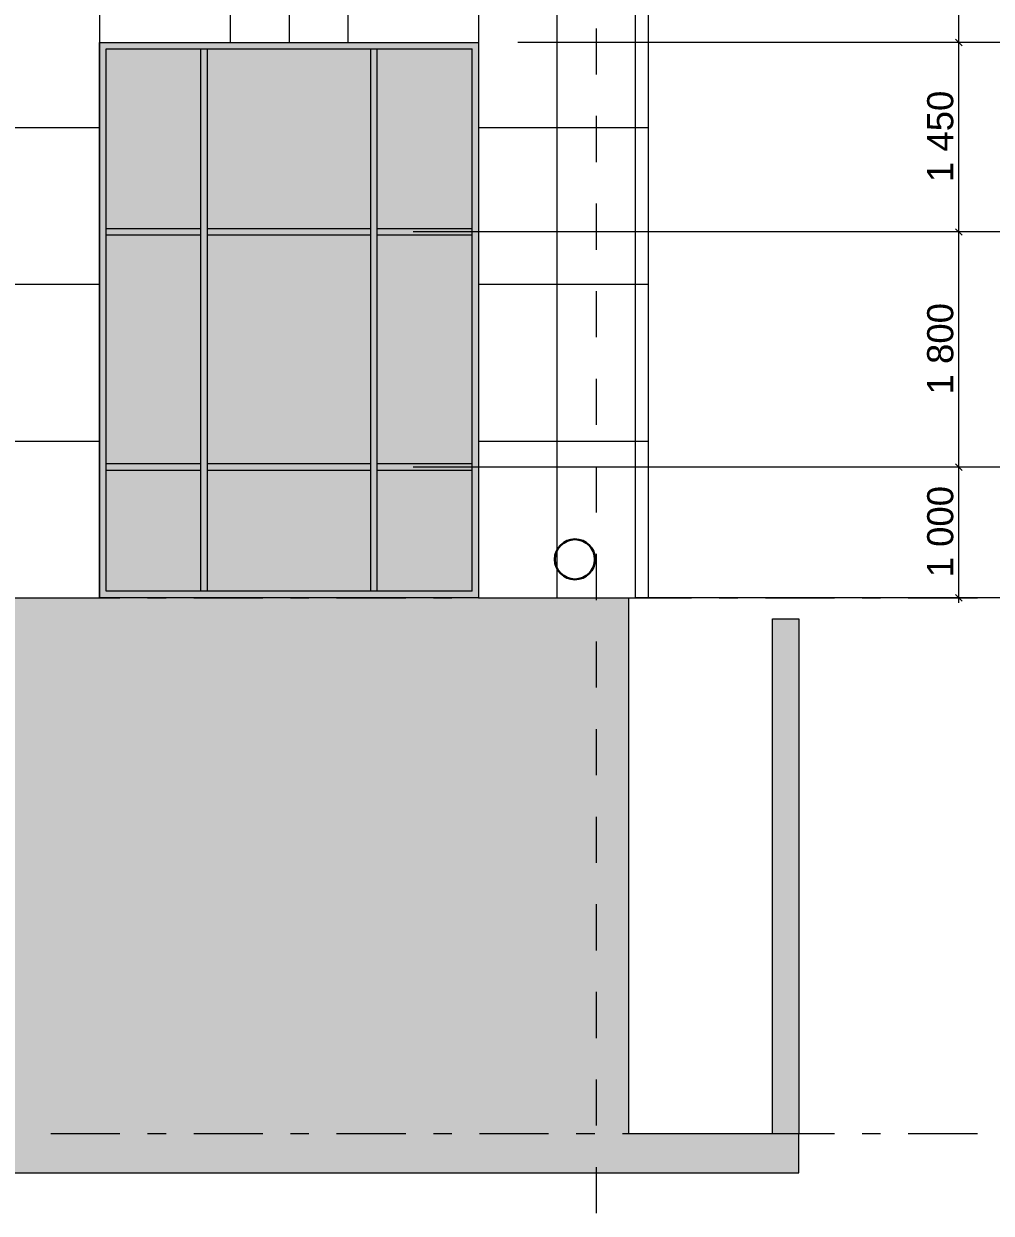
# Model space of a CAD drawing. Header units: millimetres. Extents: x 1499747 to 4341325, y -28481 to 441852.
# Drawn here: x 4151583 to 4158986, y 359120 to 368221 of the extents above; entities that cross this region are included whole.
import ezdxf

# ---------------------------------------------------------------- set-up
doc = ezdxf.new("R2010")
doc.units = ezdxf.units.MM
doc.header["$MEASUREMENT"] = 0
doc.layers.add('Чертеж и Рисунок', color=7, linetype='Continuous')
doc.styles.add('РЎР“Р•РќР•Р\xa0Р\x98Р\xa0_РЎРўР\x98Р›Р¬_2', font='')
doc.styles.get('РЎР“Р•РќР•Р\xa0Р\x98Р\xa0_РЎРўР\x98Р›Р¬_2').set_extended_font_data('GOST Common', italic=True)

msp = doc.modelspace()

# ---------------------------------------------------------------- hatches: boundary and pattern name
at = {"layer": 'Чертеж и Рисунок', "linetype": 'Continuous', "lineweight": 0, "true_color": 0x2e2e2e}
for points in [[(4152162.8, 367128.4), (4152212.8, 367128.4), (4152212.8, 368028.4), (4152162.8, 368078.4)], [(4152962.8, 368078.4), (4152162.8, 368078.4), (4152212.8, 368028.4), (4152962.8, 368028.4)], [(4152962.8, 368078.4), (4152962.8, 368028.4), (4153612.8, 368028.4), (4153612.8, 368078.4)], [(4153612.8, 368078.4), (4153612.8, 368028.4), (4154262.8, 368028.4), (4154262.8, 368078.4)], [(4154262.8, 368078.4), (4154262.8, 368028.4), (4155012.8, 368028.4), (4155062.8, 368078.4)], [(4155062.8, 367128.4), (4155062.8, 368078.4), (4155012.8, 368028.4), (4155012.8, 367128.4)], [(4152937.8, 368028.4), (4152937.8, 367128.4), (4152987.8, 367128.4), (4152987.8, 368028.4)], [(4154237.8, 368028.4), (4154237.8, 367128.4), (4154287.8, 367128.4), (4154287.8, 368028.4)], [(4152162.8, 366628.4), (4152212.8, 366628.4), (4152212.8, 367128.4), (4152162.8, 367128.4)], [(4152937.8, 367128.4), (4152937.8, 366628.4), (4152987.8, 366628.4), (4152987.8, 367128.4)], [(4154237.8, 367128.4), (4154237.8, 366628.4), (4154287.8, 366628.4), (4154287.8, 367128.4)], [(4155062.8, 366628.4), (4155062.8, 367128.4), (4155012.8, 367128.4), (4155012.8, 366628.4)], [(4152162.8, 366228.4), (4152212.8, 366228.4), (4152212.8, 366628.4), (4152162.8, 366628.4)], [(4152212.8, 366653.4), (4152212.8, 366603.4), (4152937.8, 366603.4), (4152937.8, 366653.4)], [(4152937.8, 366628.4), (4152937.8, 366228.4), (4152987.8, 366228.4), (4152987.8, 366628.4)], [(4152987.8, 366603.4), (4153612.8, 366603.4), (4153612.8, 366653.4), (4152987.8, 366653.4)], [(4153612.8, 366653.4), (4153612.8, 366603.4), (4154237.8, 366603.4), (4154237.8, 366653.4)], [(4154237.8, 366628.4), (4154237.8, 366228.4), (4154287.8, 366228.4), (4154287.8, 366628.4)], [(4154287.8, 366653.4), (4154287.8, 366603.4), (4155012.8, 366603.4), (4155012.8, 366653.4)], [(4155062.8, 366228.4), (4155062.8, 366628.4), (4155012.8, 366628.4), (4155012.8, 366228.4)], [(4152162.8, 364828.4), (4152212.8, 364828.4), (4152212.8, 366228.4), (4152162.8, 366228.4)], [(4152937.8, 366228.4), (4152937.8, 364828.4), (4152987.8, 364828.4), (4152987.8, 366228.4)], [(4154237.8, 366228.4), (4154237.8, 364828.4), (4154287.8, 364828.4), (4154287.8, 366228.4)], [(4155062.8, 364828.4), (4155062.8, 366228.4), (4155012.8, 366228.4), (4155012.8, 364828.4)], [(4152162.8, 364828.4), (4152162.8, 363828.4), (4152212.8, 363878.4), (4152212.8, 364828.4)], [(4152212.8, 364853.4), (4152212.8, 364803.4), (4152937.8, 364803.4), (4152937.8, 364853.4)], [(4152987.8, 364828.4), (4152937.8, 364828.4), (4152937.8, 363878.4), (4152987.8, 363878.4)], [(4152987.8, 364803.4), (4153612.8, 364803.4), (4153612.8, 364853.4), (4152987.8, 364853.4)], [(4153612.8, 364853.4), (4153612.8, 364803.4), (4154237.8, 364803.4), (4154237.8, 364853.4)], [(4154237.8, 364828.4), (4154237.8, 363878.4), (4154287.8, 363878.4), (4154287.8, 364828.4)], [(4154287.8, 364853.4), (4154287.8, 364803.4), (4155012.8, 364803.4), (4155012.8, 364853.4)], [(4155062.8, 364828.4), (4155012.8, 364828.4), (4155012.8, 363878.4), (4155062.8, 363828.4)], [(4152962.8, 363828.4), (4152962.8, 363878.4), (4152212.8, 363878.4), (4152162.8, 363828.4)], [(4153612.8, 363828.4), (4153612.8, 363878.4), (4152962.8, 363878.4), (4152962.8, 363828.4)], [(4154262.8, 363828.4), (4154262.8, 363878.4), (4153612.8, 363878.4), (4153612.8, 363828.4)], [(4154262.8, 363828.4), (4155062.8, 363828.4), (4155012.8, 363878.4), (4154262.8, 363878.4)]]:
    msp.add_hatch(color=250, dxfattribs=at).paths.add_polyline_path(points)
at = {"layer": 'Чертеж и Рисунок', "linetype": 'Continuous', "lineweight": 0, "true_color": 0x84adf9}
for points in [[(4152937.8, 368028.4), (4152212.8, 368028.4), (4152212.8, 366653.4), (4152937.8, 366653.4), (4152937.8, 367128.4)], [(4152987.8, 368028.4), (4152987.8, 366653.4), (4154237.8, 366653.4), (4154237.8, 367128.4), (4154237.8, 368028.4)], [(4154287.8, 368028.4), (4154287.8, 366653.4), (4155012.8, 366653.4), (4155012.8, 367128.4), (4155012.8, 368028.4)], [(4152212.8, 364853.4), (4152937.8, 364853.4), (4152937.8, 366228.4), (4152937.8, 366603.4), (4152212.8, 366603.4)], [(4152987.8, 364853.4), (4154237.8, 364853.4), (4154237.8, 366228.4), (4154237.8, 366603.4), (4152987.8, 366603.4)], [(4154287.8, 364853.4), (4155012.8, 364853.4), (4155012.8, 366228.4), (4155012.8, 366603.4), (4154287.8, 366603.4)], [(4152212.8, 364803.4), (4152212.8, 363878.4), (4152937.8, 363878.4), (4152937.8, 364803.4)], [(4154237.8, 364803.4), (4152987.8, 364803.4), (4152987.8, 363878.4), (4154237.8, 363878.4)], [(4154287.8, 364803.4), (4154287.8, 363878.4), (4155012.8, 363878.4), (4155012.8, 364803.4)]]:
    msp.add_hatch(color=161, dxfattribs=at).paths.add_polyline_path(points)
at = {"layer": 'Чертеж и Рисунок', "linetype": 'Continuous', "lineweight": 0, "true_color": 0x7f7f7f}
for points in [[(4150937.8, 363828.4), (4150937.8, 359728.3), (4151587.8, 359728.3), (4151587.8, 363828.4)], [(4151587.8, 363628.4), (4155712.8, 363628.4), (4155712.8, 363828.4), (4151587.8, 363828.4)], [(4155712.8, 363828.4), (4155712.8, 359728.3), (4156212.8, 359728.3), (4156212.8, 363828.4)], [(4151587.8, 363428.4), (4155712.8, 363428.4), (4155712.8, 363628.4), (4151587.8, 363628.4)], [(4157512.7, 363668.4), (4157312.7, 363668.4), (4157312.7, 359728.3), (4157512.7, 359728.3)], [(4151587.8, 363428.4), (4151587.8, 359728.3), (4155712.8, 359728.3), (4155712.8, 363428.4)], [(4122812.7, 359428.3), (4157512.7, 359428.3), (4157512.7, 359728.3), (4122812.7, 359728.3)]]:
    msp.add_hatch(color=8, dxfattribs=at).paths.add_polyline_path(points)

# ---------------------------------------------------------------- linework, layer by layer
at = {"color": 4, "lineweight": 30}
msp.add_circle((4155800.5, 364122.9), 153.3, dxfattribs=at)
at = {"layer": 'Чертеж и Рисунок', "color": 253, "linetype": 'Continuous', "lineweight": 5, "true_color": 0xaaaaaa}
for points in [[(4152162.5, 373528.4), (4152162.5, 363828.4)], [(4153162.5, 373528.4), (4153162.5, 368078.4)], [(4153612.5, 373528.4), (4153612.5, 368078.4)], [(4154062.5, 373528.4), (4154062.5, 368078.4)], [(4155062.5, 373528.4), (4155062.5, 363828.4)], [(4155662.5, 373528.4), (4155662.5, 363828.4)], [(4156262.5, 373528.4), (4156262.5, 363828.4)], [(4150362.8, 367428), (4152162.6, 367428)], [(4152162.6, 367428), (4152162.8, 367428)], [(4155062.8, 367428), (4156362.8, 367428)], [(4150362.8, 366228), (4152162.6, 366228)], [(4155062.8, 366228), (4156362.8, 366228)], [(4150362.8, 365028), (4152162.7, 365028)], [(4155062.8, 365028), (4156362.8, 365028)]]:
    msp.add_lwpolyline(points, dxfattribs=at)
at = {"layer": 'Чертеж и Рисунок', "color": 7, "linetype": 'Continuous', "lineweight": 5}
for points in [[(4156362.8, 363828.4), (4156362.8, 373528.4)], [(4158737.7, 368078.4), (4158737.7, 369078.4)], [(4152162.8, 363828.4), (4152162.8, 368078.4)], [(4152162.8, 368078.4), (4155062.8, 368078.4)], [(4155062.8, 368078.4), (4155062.8, 363828.4)], [(4160252.1, 368078.4), (4155362.8, 368078.4)], [(4158784.6, 368078.4), (4155362.8, 368078.4)], [(4158712.7, 368103.4), (4158762.7, 368053.4)], [(4158737.7, 366628.4), (4158737.7, 368078.4)], [(4152212.8, 367128.4), (4152212.8, 368028.4)], [(4152212.8, 368028.4), (4152937.8, 368028.4)], [(4152937.8, 367128.4), (4152937.8, 368028.4)], [(4152937.8, 368028.4), (4152962.8, 368028.4)], [(4152962.8, 368028.4), (4152987.8, 368028.4)], [(4152987.8, 368028.4), (4153612.8, 368028.4)], [(4152987.8, 367128.4), (4152987.8, 368028.4)], [(4153612.8, 368028.4), (4154237.8, 368028.4)], [(4154237.8, 367128.4), (4154237.8, 368028.4)], [(4154237.8, 368028.4), (4154262.8, 368028.4)], [(4154262.8, 368028.4), (4154287.8, 368028.4)], [(4154287.8, 368028.4), (4155012.8, 368028.4)], [(4154287.8, 367128.4), (4154287.8, 368028.4)], [(4155012.8, 367128.4), (4155012.8, 368028.4)], [(4152212.8, 366628.4), (4152212.8, 367128.4)], [(4152937.8, 366653.4), (4152937.8, 367128.4)], [(4152987.8, 366653.4), (4152987.8, 367128.4)], [(4154237.8, 366653.4), (4154237.8, 367128.4)], [(4154287.8, 366653.4), (4154287.8, 367128.4)], [(4155012.8, 366628.4), (4155012.8, 367128.4)], [(4152937.8, 366653.4), (4152212.8, 366653.4)], [(4152212.8, 366228.4), (4152212.8, 366628.4)], [(4152937.8, 366628.4), (4152937.8, 366653.4)], [(4152937.8, 366603.4), (4152937.8, 366628.4)], [(4152987.8, 366628.4), (4152987.8, 366653.4)], [(4153612.8, 366653.4), (4152987.8, 366653.4)], [(4152987.8, 366603.4), (4152987.8, 366628.4)], [(4154237.8, 366653.4), (4153612.8, 366653.4)], [(4154237.8, 366628.4), (4154237.8, 366653.4)], [(4154237.8, 366603.4), (4154237.8, 366628.4)], [(4154287.8, 366628.4), (4154287.8, 366653.4)], [(4155012.8, 366653.4), (4154287.8, 366653.4)], [(4154287.8, 366603.4), (4154287.8, 366628.4)], [(4158784.6, 366628.4), (4154562.8, 366628.4)], [(4155012.8, 366228.4), (4155012.8, 366628.4)], [(4160252.1, 366628.4), (4155362.8, 366628.4)], [(4158712.7, 366653.4), (4158762.7, 366603.4)], [(4158737.7, 364828.4), (4158737.7, 366628.4)], [(4152937.8, 366603.4), (4152212.8, 366603.4)], [(4152937.8, 366228.4), (4152937.8, 366603.4)], [(4152987.8, 366228.4), (4152987.8, 366603.4)], [(4153612.8, 366603.4), (4152987.8, 366603.4)], [(4154237.8, 366603.4), (4153612.8, 366603.4)], [(4154237.8, 366228.4), (4154237.8, 366603.4)], [(4154287.8, 366228.4), (4154287.8, 366603.4)], [(4155012.8, 366603.4), (4154287.8, 366603.4)], [(4152212.8, 364828.4), (4152212.8, 366228.4)], [(4152937.8, 364853.4), (4152937.8, 366228.4)], [(4152987.8, 364853.4), (4152987.8, 366228.4)], [(4154237.8, 364853.4), (4154237.8, 366228.4)], [(4154287.8, 364853.4), (4154287.8, 366228.4)], [(4155012.8, 364828.4), (4155012.8, 366228.4)], [(4152937.8, 364853.4), (4152212.8, 364853.4)], [(4152212.8, 363878.4), (4152212.8, 364828.4)], [(4152937.8, 364803.4), (4152212.8, 364803.4)], [(4152937.8, 364828.4), (4152937.8, 364853.4)], [(4152937.8, 364803.4), (4152937.8, 364828.4)], [(4152937.8, 363878.4), (4152937.8, 364803.4)], [(4152987.8, 364828.4), (4152987.8, 364853.4)], [(4153612.8, 364853.4), (4152987.8, 364853.4)], [(4152987.8, 364803.4), (4152987.8, 364828.4)], [(4152987.8, 363878.4), (4152987.8, 364803.4)], [(4153612.8, 364803.4), (4152987.8, 364803.4)], [(4154237.8, 364853.4), (4153612.8, 364853.4)], [(4154237.8, 364803.4), (4153612.8, 364803.4)], [(4154237.8, 364828.4), (4154237.8, 364853.4)], [(4154237.8, 364803.4), (4154237.8, 364828.4)], [(4154237.8, 363878.4), (4154237.8, 364803.4)], [(4154287.8, 364828.4), (4154287.8, 364853.4)], [(4155012.8, 364853.4), (4154287.8, 364853.4)], [(4154287.8, 364803.4), (4154287.8, 364828.4)], [(4154287.8, 363878.4), (4154287.8, 364803.4)], [(4155012.8, 364803.4), (4154287.8, 364803.4)], [(4158784.6, 364828.4), (4154562.8, 364828.4)], [(4155012.8, 363878.4), (4155012.8, 364828.4)], [(4160252.1, 364828.4), (4155362.8, 364828.4)], [(4158712.7, 364853.4), (4158762.7, 364803.4)], [(4158737.7, 363828.4), (4158737.7, 364828.4)], [(4150362.8, 363828.4), (4152162.8, 363828.4)], [(4152962.8, 363828.4), (4152162.8, 363828.4)], [(4152937.8, 363878.4), (4152212.8, 363878.4)], [(4152962.8, 363878.4), (4152937.8, 363878.4)], [(4152987.8, 363878.4), (4152962.8, 363878.4)], [(4153612.8, 363828.4), (4152962.8, 363828.4)], [(4153612.8, 363878.4), (4152987.8, 363878.4)], [(4154262.8, 363878.4), (4153612.8, 363878.4)], [(4154262.8, 363828.4), (4153612.8, 363828.4)], [(4155012.8, 363878.4), (4154262.8, 363878.4)], [(4155062.8, 363828.4), (4154262.8, 363828.4)], [(4155062.8, 363828.4), (4156362.8, 363828.4)], [(4158784.6, 363828.4), (4156262.8, 363828.4)], [(4160252.1, 363828.4), (4156512.8, 363828.4)], [(4158712.7, 363853.4), (4158762.7, 363803.4)], [(4158737.7, 363790.9), (4158737.7, 363828.4)]]:
    msp.add_lwpolyline(points, dxfattribs=at)
at = {"layer": 'Чертеж и Рисунок', "color": 8, "linetype": 'Continuous', "lineweight": 15}
for points in [[(4155962.8, 368185.9), (4155962.8, 367833.2)], [(4155962.8, 367515.7), (4155962.8, 367162.9)], [(4155962.8, 366845.4), (4155962.8, 366492.6)], [(4155962.8, 366175.1), (4155962.8, 365822.3)], [(4155962.8, 365504.8), (4155962.8, 365152.1)], [(4155962.8, 364834.6), (4155962.8, 364481.8)], [(4155962.8, 364164.3), (4155962.8, 363811.5)], [(4155962.8, 363494), (4155962.8, 363141.2)], [(4155962.8, 362823.7), (4155962.8, 362470.9)], [(4155962.8, 362153.4), (4155962.8, 361800.7)], [(4155962.8, 361483.2), (4155962.8, 361130.4)], [(4155962.8, 360812.9), (4155962.8, 360460.1)], [(4155962.8, 360142.6), (4155962.8, 359789.8)], [(4155962.8, 359472.2), (4155962.8, 359119.5)]]:
    msp.add_lwpolyline(points, dxfattribs=at)
at = {"layer": 'Чертеж и Рисунок', "color": 251, "linetype": 'Continuous', "lineweight": 5, "true_color": 0x6a6a6a}
for points in [[(4152162.6, 368128.4), (4152162.8, 368128.4)], [(4157312.7, 363668.4), (4157512.7, 363668.4)], [(4157312.7, 359728.3), (4157312.7, 363668.4)], [(4157512.7, 363668.4), (4157512.7, 359728.3)]]:
    msp.add_lwpolyline(points, dxfattribs=at)
at = {"layer": 'Чертеж и Рисунок', "color": 1, "linetype": 'Continuous', "lineweight": 0}
for points in [[(4151789.4, 363828.4), (4152318.6, 363828.4)], [(4152530.2, 363828.4), (4152671.3, 363828.4)], [(4152883, 363828.4), (4153412.2, 363828.4)], [(4153623.8, 363828.4), (4153765, 363828.4)], [(4153976.6, 363828.4), (4154505.8, 363828.4)], [(4154717.5, 363828.4), (4154858.6, 363828.4)], [(4155070.2, 363828.4), (4155599.4, 363828.4)], [(4155811.1, 363828.4), (4155952.2, 363828.4)], [(4156163.8, 363828.4), (4156693, 363828.4)], [(4156904.7, 363828.4), (4157045.8, 363828.4)], [(4157257.5, 363828.4), (4157786.6, 363828.4)], [(4157998.3, 363828.4), (4158139.4, 363828.4)], [(4158351.1, 363828.4), (4158880.2, 363828.4)], [(4151789.4, 359728.3), (4152318.6, 359728.3)], [(4152530.2, 359728.3), (4152671.3, 359728.3)], [(4152883, 359728.3), (4153412.2, 359728.3)], [(4153623.8, 359728.3), (4153765, 359728.3)], [(4153976.6, 359728.3), (4154505.8, 359728.3)], [(4154717.5, 359728.3), (4154858.6, 359728.3)], [(4155070.2, 359728.3), (4155599.4, 359728.3)], [(4155811.1, 359728.3), (4155952.2, 359728.3)], [(4156163.8, 359728.3), (4156693, 359728.3)], [(4156904.7, 359728.3), (4157045.8, 359728.3)], [(4157257.5, 359728.3), (4157786.6, 359728.3)], [(4157998.3, 359728.3), (4158139.4, 359728.3)], [(4158351.1, 359728.3), (4158880.2, 359728.3)]]:
    msp.add_lwpolyline(points, dxfattribs=at)
at = {"layer": 'Чертеж и Рисунок', "color": 14, "linetype": 'Continuous', "lineweight": 15, "true_color": 0xa80f02}
msp.add_lwpolyline([(4156212.8, 359728.3), (4156212.8, 363828.4)], dxfattribs=at)
at = {"layer": 'Чертеж и Рисунок', "color": 123, "linetype": 'Continuous', "lineweight": 20, "true_color": 0x71cebe}
for points in [[(4156212.8, 359728.3), (4157312.7, 359728.3)], [(4157512.7, 359428.3), (4157512.7, 359728.3)], [(4122812.7, 359428.3), (4157512.7, 359428.3)]]:
    msp.add_lwpolyline(points, dxfattribs=at)

# ---------------------------------------------------------------- texts
at = {"layer": 'Чертеж и Рисунок', "color": 7, "linetype": 'Continuous', "lineweight": 15, "char_height": 200, "attachment_point": 7, "rotation": 90, "style": 'РЎР“Р•РќР•Р\xa0Р\x98Р\xa0_РЎРўР\x98Р›Р¬_2'}
for s, insert in [('\\A1;{\\pql;\\fArial|b0|i0|c204|p0;\\W1.000000;1 450}', (4158698.5, 367010.1)), ('\\A1;{\\pql;\\fArial|b0|i0|c204|p0;\\W1.000000;1 800}', (4158698.5, 365385.2)), ('\\A1;{\\pql;\\fArial|b0|i0|c204|p0;\\W1.000000;1 000}', (4158698.5, 363985.3))]:
    msp.add_mtext(s, dxfattribs=dict(at, insert=insert))

doc.saveas('drawing.dxf')
